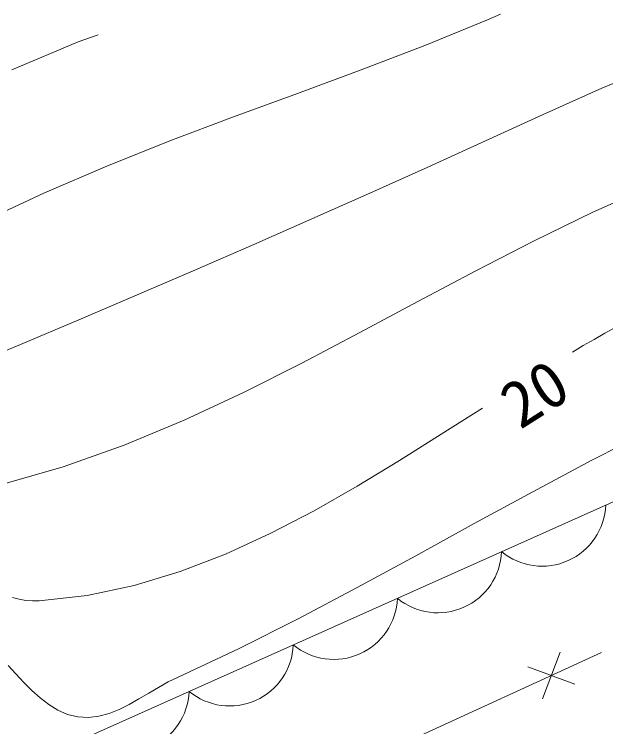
# Model space of a CAD drawing. Units: millimetres, scale not verified. Extents: x 40000 to 680000, y 20000 to 380000.
# Drawn here: x 332054 to 340411, y 268704 to 278774 of the extents above; entities that cross this region are included whole.
import ezdxf
from ezdxf.enums import TextEntityAlignment as Align

# ---------------------------------------------------------------- set-up
doc = ezdxf.new("R2010")
doc.units = ezdxf.units.MM
doc.header["$LTSCALE"] = 1000
doc.layers.add('M-BGD', color=7, linetype='Continuous', lineweight=13)
doc.styles.add('ＭＳ ゴシック', font='')
doc.styles.get('ＭＳ ゴシック').set_extended_font_data('MS Gothic')

msp = doc.modelspace()

# ---------------------------------------------------------------- linework, layer by layer
at = {"layer": 'M-BGD'}
for p, q in [((338742, 278694), (338922, 278774)), ((337853, 278334), (338742, 278694)), ((332957, 278382), (333238, 278485)), ((332017, 277990), (332957, 278382)), ((336955, 277990), (337853, 278334)), ((340356, 277727), (341195, 278079)), ((336054, 277656), (336955, 277990)), ((335152, 277322), (336054, 277656)), ((339527, 277359), (340356, 277727)), ((338712, 276985), (339527, 277359)), ((334253, 276983), (335152, 277322)), ((333362, 276629), (334253, 276983)), ((337896, 276614), (338712, 276985)), ((332481, 276252), (333362, 276629)), ((337078, 276247), (337896, 276614)), ((340229, 275976), (341062, 276347)), ((331615, 275845), (332481, 276252)), ((336258, 275882), (337078, 276247)), ((339398, 275573), (340229, 275976)), ((335438, 275521), (336258, 275882)), ((338575, 275149), (339398, 275573)), ((334616, 275162), (335438, 275521)), ((333792, 274807), (334616, 275162)), ((337756, 274713), (338575, 275149)), ((332967, 274455), (333792, 274807)), ((336938, 274274), (337756, 274713)), ((332141, 274107), (332967, 274455)), ((340399, 274266), (340553, 274352)), ((336118, 273842), (336938, 274274)), ((340246, 274178), (340399, 274266)), ((340093, 274090), (340246, 274178)), ((331314, 273761), (332141, 274107)), ((339942, 274000), (340093, 274090)), ((335291, 273426), (336118, 273842)), ((334456, 273037), (335291, 273426)), ((333053, 268544), (343355, 273154)), ((338088, 272837), (338668, 273207)), ((333608, 272684), (334456, 273037)), ((337499, 272466), (338088, 272837)), ((340214, 272470), (341053, 272899)), ((332744, 272375), (333608, 272684)), ((336899, 272102), (337499, 272466)), ((339382, 272026), (340214, 272470)), ((331860, 272122), (332744, 272375)), ((336290, 271756), (336899, 272102)), ((338554, 271575), (339382, 272026)), ((335670, 271433), (336290, 271756)), ((337726, 271121), (338554, 271575)), ((335040, 271144), (335670, 271433)), ((334399, 270896), (335040, 271144)), ((336897, 270671), (337726, 271121)), ((333747, 270698), (334399, 270896)), ((333083, 270557), (333747, 270698)), ((336063, 270231), (336897, 270671)), ((332029, 270530), (332122, 270507)), ((332122, 270507), (332217, 270490)), ((332407, 270483), (333083, 270557)), ((332217, 270490), (332311, 270482)), ((332311, 270482), (332407, 270483)), ((335221, 269807), (336063, 270231)), ((334369, 269405), (335221, 269807)), ((329000, 264564), (340353, 269751)), ((339767, 269758), (339520, 269096)), ((331968, 269568), (332078, 269450)), ((339312, 269551), (339975, 269304)), ((332078, 269450), (332189, 269331)), ((334230, 269337), (334369, 269405)), ((332189, 269331), (332302, 269217)), ((334092, 269260), (334230, 269337)), ((332302, 269217), (332418, 269110)), ((333954, 269178), (334092, 269260)), ((332418, 269110), (332540, 269016)), ((333676, 269018), (333815, 269096)), ((333815, 269096), (333954, 269178)), ((332540, 269016), (332669, 268937)), ((333535, 268949), (333676, 269018)), ((332669, 268937), (332806, 268878)), ((333248, 268853), (333393, 268893)), ((333393, 268893), (333535, 268949)), ((332806, 268878), (332953, 268843)), ((332953, 268843), (333102, 268835)), ((333102, 268835), (333248, 268853))]:
    msp.add_line(p, q, dxfattribs=at)
for centre in [(339512, 271873), (338040, 271214), (336569, 270555), (335097, 269897), (333625, 269238)]:
    msp.add_arc(centre, 900, 230.494, 357.7231, dxfattribs=at)

# ---------------------------------------------------------------- texts
at = {"layer": 'M-BGD', "style": 'ＭＳ ゴシック'}
msp.add_text('20', height=659.8, rotation=32.287, dxfattribs=at).set_placement((339686, 272968), align=Align.BOTTOM_CENTER)

doc.saveas('drawing.dxf')
